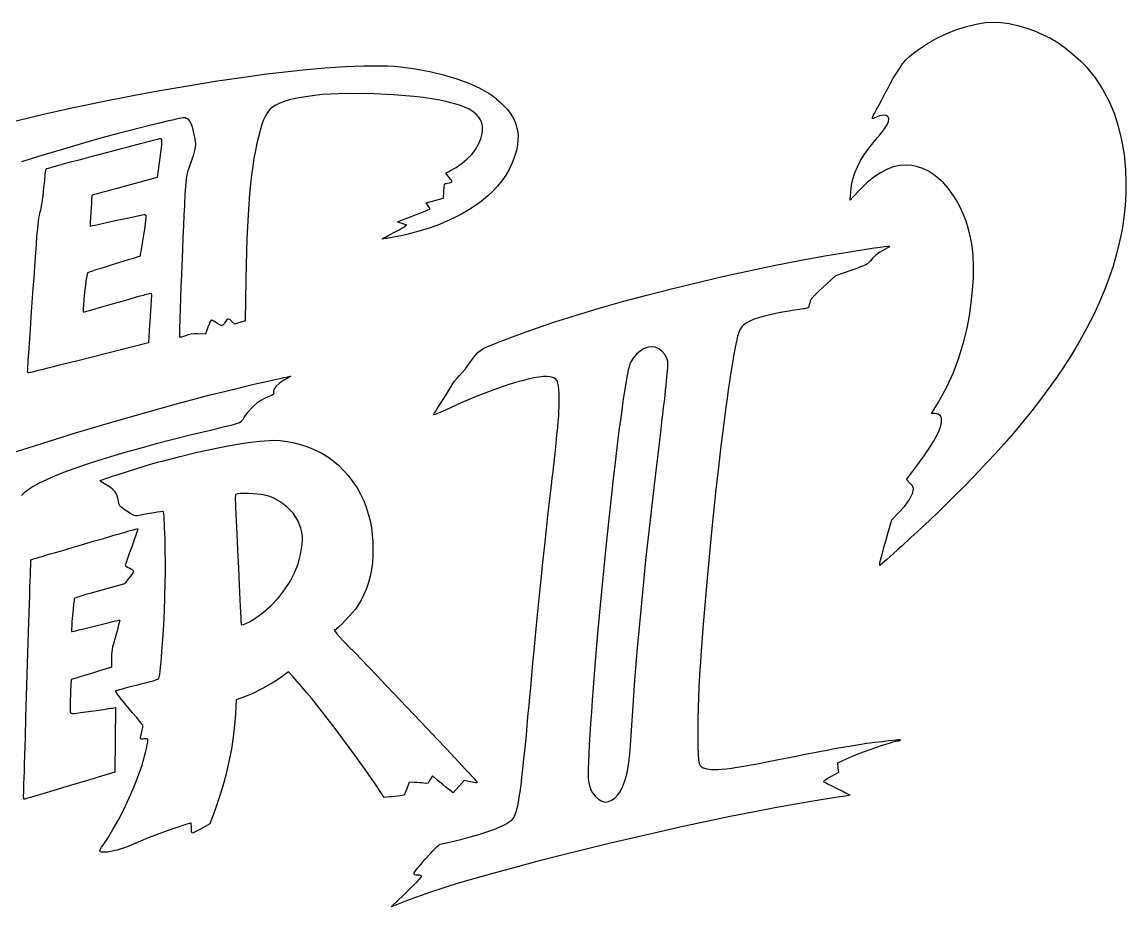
# Model space of a CAD drawing. Header units: millimetres. Extents: x 0 to 198, y 1 to 102.
# Drawn here: x 86.2 to 198.1, y 12.5 to 102.2 of the extents above; entities that cross this region are included whole.
import ezdxf

# ---------------------------------------------------------------- set-up
doc = ezdxf.new("R2010")
doc.units = ezdxf.units.MM
doc.layers.add('C00_ED1C24', color=7, linetype='Continuous', true_color=0xed1c24)

msp = doc.modelspace()

# ---------------------------------------------------------------- linework, layer by layer
at = {"layer": 'C00_ED1C24'}
for points in [[(173.36, 48.01), (173.42, 48.22), (173.49, 48.48), (173.65, 49.07), (173.83, 49.72), (174.01, 50.34), (174.42, 51.75), (175.07, 52.41), (175.72, 53.13), (175.98, 53.47), (176.2, 53.81), (176.37, 54.12), (176.5, 54.41), (176.57, 54.68), (176.6, 54.92), (176.57, 55.03), (176.5, 55.17), (176.38, 55.32), (176.25, 55.47), (175.89, 55.83), (176.63, 56.79), (177.23, 57.59), (177.77, 58.34), (178.23, 59.04), (178.63, 59.69), (178.96, 60.28), (179.2, 60.8), (179.37, 61.25), (179.46, 61.62), (179.46, 62), (179.34, 62.27), (179.1, 62.44), (178.76, 62.5), (178.42, 62.5), (179.13, 63.68), (179.95, 65.15), (180.65, 66.68), (181.25, 68.27), (181.75, 69.95), (182.04, 71.17), (182.28, 72.43), (182.46, 73.73), (182.6, 75.01), (182.68, 76.26), (182.7, 77.45), (182.66, 78.54), (182.55, 79.5), (182.4, 80.37), (182.19, 81.21), (181.94, 82.01), (181.65, 82.77), (181.31, 83.49), (180.95, 84.17), (180.54, 84.79), (180.11, 85.37), (179.65, 85.89), (179.16, 86.35), (178.65, 86.75), (178.12, 87.08), (177.57, 87.35), (177.01, 87.54), (176.43, 87.66), (175.85, 87.7), (175.2, 87.65), (174.55, 87.51), (173.9, 87.27), (173.25, 86.93), (172.58, 86.48), (171.9, 85.92), (171.19, 85.24), (170.45, 84.45), (170.19, 84.15), (170.24, 84.97), (170.32, 85.62), (170.46, 86.26), (170.66, 86.9), (170.92, 87.53), (171.25, 88.16), (171.65, 88.8), (172.12, 89.46), (172.67, 90.14), (172.93, 90.45), (173.2, 90.78), (173.46, 91.11), (173.68, 91.37), (173.94, 91.77), (174.07, 92.11), (174.1, 92.39), (174.01, 92.61), (173.83, 92.74), (173.55, 92.77), (173.2, 92.71), (172.77, 92.53), (172.65, 92.48), (172.55, 92.44), (172.47, 92.43), (172.43, 92.43), (172.44, 92.49), (172.49, 92.62), (172.57, 92.8), (172.68, 93.01), (172.75, 93.15), (172.86, 93.34), (173.12, 93.82), (173.43, 94.39), (173.75, 95), (174.04, 95.53), (174.29, 96.01), (174.53, 96.43), (174.75, 96.81), (175.14, 97.44), (175.49, 97.95), (175.83, 98.36), (176.2, 98.72), (176.61, 99.06), (177.1, 99.42), (178.02, 100.02), (178.98, 100.56), (179.98, 101.03), (180.98, 101.44), (181.98, 101.76), (182.95, 102), (183.88, 102.15), (184.75, 102.2), (185.5, 102.16), (186.3, 102.04), (187.14, 101.86), (188, 101.61), (188.86, 101.31), (189.7, 100.95), (190.5, 100.56), (191.24, 100.12), (191.6, 99.87), (191.99, 99.58), (192.81, 98.91), (193.58, 98.22), (193.91, 97.9), (194.17, 97.61), (195.03, 96.53), (195.77, 95.4), (196.41, 94.22), (196.94, 92.97), (197.37, 91.66), (197.71, 90.27), (197.95, 88.79), (198.1, 87.23), (198.14, 86.03), (198.13, 84.83), (198.06, 83.62), (197.94, 82.4), (197.75, 81.18), (197.5, 79.94), (197.2, 78.71), (196.84, 77.46), (196.42, 76.21), (195.94, 74.95), (195.41, 73.68), (194.81, 72.41), (194.16, 71.13), (193.45, 69.84), (192.68, 68.55), (191.85, 67.25), (191.13, 66.19), (190.34, 65.08), (189.49, 63.93), (188.59, 62.78), (186.74, 60.52), (185.81, 59.45), (184.91, 58.45), (184.08, 57.57), (183.3, 56.74), (182.56, 55.97), (181.85, 55.23), (180.47, 53.85), (179.11, 52.52), (178.25, 51.71), (177.31, 50.83), (176.34, 49.94), (175.41, 49.08), (174.98, 48.69), (174.57, 48.32), (174.21, 47.99), (173.89, 47.7), (173.62, 47.47), (173.41, 47.28), (173.26, 47.17), (173.19, 47.12), (173.18, 47.18), (173.21, 47.37), (173.27, 47.65)], [(86.8, 66.76), (86.8, 66.81), (86.81, 66.92), (86.82, 67.09), (86.83, 67.32), (86.85, 67.59), (86.87, 67.91), (86.92, 68.67), (86.99, 69.58), (87.06, 70.59), (87.13, 71.69), (87.21, 72.84), (87.37, 75.18), (87.45, 76.31), (87.53, 77.39), (87.6, 78.36), (87.66, 79.22), (87.69, 79.59), (87.71, 79.92), (87.73, 80.21), (87.75, 80.45), (87.83, 81.32), (87.91, 82.03), (87.95, 82.32), (88, 82.58), (88.05, 82.79), (88.09, 82.97), (88.14, 83.14), (88.19, 83.35), (88.28, 83.92), (88.37, 84.62), (88.46, 85.42), (88.53, 86.13), (88.59, 86.73), (88.62, 86.97), (88.65, 87.15), (88.67, 87.27), (88.69, 87.32), (88.75, 87.35), (88.91, 87.4), (89.16, 87.47), (89.48, 87.56), (89.87, 87.67), (90.3, 87.79), (91.3, 88.05), (91.88, 88.2), (92.54, 88.38), (93.26, 88.57), (94.03, 88.77), (95.58, 89.18), (96.32, 89.38), (97.01, 89.56), (98.24, 89.88), (98.79, 90.03), (99.28, 90.15), (99.69, 90.26), (100, 90.33), (100.22, 90.38), (100.31, 90.4), (100.35, 90.38), (100.38, 90.33), (100.39, 90.22), (100.38, 90.05), (100.36, 89.79), (100.33, 89.45), (100.27, 88.99), (100.2, 88.43), (99.95, 86.45), (96.95, 85.62), (95.76, 85.3), (95.22, 85.15), (94.74, 85.02), (94.32, 84.91), (93.99, 84.82), (93.75, 84.76), (93.62, 84.73), (93.46, 84.69), (93.36, 84.64), (93.31, 84.55), (93.3, 84.41), (93.29, 84.33), (93.29, 84.21), (93.27, 83.85), (93.24, 83.38), (93.2, 82.85), (93.17, 82.34), (93.15, 81.93), (93.14, 81.64), (93.14, 81.56), (93.14, 81.52), (93.2, 81.53), (93.37, 81.56), (93.62, 81.61), (93.95, 81.68), (94.35, 81.77), (94.81, 81.87), (95.85, 82.1), (96.9, 82.33), (97.37, 82.43), (97.79, 82.52), (98.14, 82.6), (98.42, 82.65), (98.61, 82.69), (98.69, 82.7), (98.78, 82.64), (98.79, 82.54), (98.79, 82.37), (98.76, 82.1), (98.71, 81.73), (98.64, 81.23), (98.54, 80.59), (98.41, 79.77), (98.36, 79.41), (98.3, 79.1), (98.26, 78.84), (98.22, 78.64), (98.2, 78.51), (98.19, 78.46), (98.13, 78.44), (97.97, 78.39), (97.72, 78.31), (97.4, 78.21), (97.01, 78.09), (96.57, 77.95), (95.57, 77.64), (94.55, 77.33), (94.11, 77.19), (93.71, 77.07), (93.38, 76.96), (93.13, 76.88), (92.96, 76.82), (92.88, 76.79), (92.86, 76.74), (92.83, 76.6), (92.79, 76.41), (92.75, 76.16), (92.67, 75.53), (92.58, 74.82), (92.51, 74.11), (92.45, 73.48), (92.43, 73.22), (92.42, 73.02), (92.42, 72.89), (92.44, 72.83), (92.52, 72.82), (92.69, 72.85), (92.94, 72.91), (93.22, 72.99), (94.09, 73.25), (95.04, 73.53), (96.98, 74.09), (97.84, 74.33), (98.21, 74.43), (98.54, 74.52), (98.82, 74.6), (99.03, 74.65), (99.17, 74.69), (99.24, 74.7), (99.31, 74.67), (99.35, 74.57), (99.36, 74.37), (99.33, 74.03), (99.32, 73.85), (99.3, 73.62), (99.28, 73.33), (99.26, 73.01), (99.21, 72.28), (99.17, 71.51), (99.05, 69.67), (93.2, 68.2), (92.02, 67.9), (90.91, 67.62), (89.89, 67.37), (88.99, 67.14), (88.59, 67.04), (88.23, 66.95), (87.91, 66.87), (87.64, 66.81), (87.42, 66.75), (87.25, 66.71), (87.13, 66.68), (87.08, 66.66), (86.94, 66.64), (86.86, 66.64), (86.81, 66.68)], [(124.4, 13.22), (124.76, 13.56), (125.17, 13.96), (125.59, 14.37), (125.97, 14.73), (126.29, 15.05), (126.54, 15.32), (126.7, 15.51), (126.74, 15.58), (126.74, 15.61), (126.7, 15.65), (126.63, 15.68), (126.53, 15.7), (126.42, 15.71), (126.19, 15.72), (126.05, 15.75), (125.98, 15.82), (126, 15.94), (126.11, 16.14), (126.33, 16.42), (126.48, 16.6), (126.66, 16.81), (126.87, 17.05), (127.11, 17.32), (127.64, 17.91), (127.88, 18.17), (128.1, 18.39), (128.29, 18.57), (128.44, 18.71), (128.56, 18.81), (128.63, 18.85), (129.69, 19.08), (130.71, 19.33), (131.66, 19.59), (132.55, 19.84), (133.35, 20.1), (134.06, 20.35), (134.66, 20.6), (135.15, 20.83), (135.38, 20.96), (135.56, 21.07), (135.84, 21.26), (136.02, 21.46), (136.17, 21.7), (136.33, 22.12), (136.41, 22.39), (136.49, 22.73), (136.57, 23.13), (136.65, 23.61), (136.73, 24.17), (136.82, 24.83), (136.91, 25.6), (137.01, 26.48), (137.12, 27.48), (137.23, 28.62), (137.36, 29.9), (137.49, 31.34), (137.56, 32.11), (137.64, 32.93), (137.72, 33.79), (137.8, 34.7), (137.92, 36), (138.03, 37.24), (138.14, 38.44), (138.25, 39.59), (138.36, 40.7), (138.46, 41.76), (138.66, 43.78), (138.85, 45.67), (139.03, 47.46), (139.22, 49.16), (139.4, 50.8), (139.52, 51.79), (139.62, 52.73), (139.72, 53.61), (139.82, 54.45), (139.91, 55.23), (139.99, 55.96), (140.07, 56.65), (140.14, 57.29), (140.21, 57.89), (140.27, 58.46), (140.37, 59.46), (140.46, 60.34), (140.54, 61.08), (140.59, 61.72), (140.64, 62.27), (140.67, 62.74), (140.68, 63.15), (140.69, 63.85), (140.68, 64.48), (140.65, 64.94), (140.61, 65.31), (140.55, 65.6), (140.47, 65.82), (140.35, 65.99), (140.2, 66.1), (140.01, 66.18), (139.76, 66.24), (139.46, 66.27), (139.09, 66.26), (138.64, 66.21), (138.13, 66.12), (137.56, 66), (136.94, 65.84), (136.27, 65.65), (135.57, 65.44), (134.05, 64.92), (132.45, 64.31), (130.81, 63.62), (129.18, 62.87), (128.68, 62.64), (128.29, 62.47), (128.14, 62.41), (128.03, 62.38), (127.96, 62.37), (127.95, 62.38), (127.97, 62.43), (128.02, 62.52), (128.18, 62.77), (128.4, 63.12), (128.66, 63.52), (128.94, 63.95), (129.22, 64.41), (129.48, 64.83), (129.67, 65.16), (129.85, 65.46), (130.08, 65.78), (130.34, 66.1), (130.59, 66.38), (130.86, 66.67), (131.18, 67.06), (131.51, 67.48), (131.8, 67.89), (132.05, 68.23), (132.26, 68.51), (132.47, 68.73), (132.7, 68.92), (132.98, 69.09), (133.34, 69.26), (133.81, 69.46), (134.42, 69.71), (136.23, 70.4), (138.18, 71.1), (140.25, 71.8), (142.45, 72.49), (144.74, 73.18), (147.12, 73.86), (149.58, 74.52), (152.09, 75.17), (157.23, 76.4), (162.45, 77.51), (165.04, 78.02), (167.62, 78.49), (170.15, 78.92), (172.63, 79.3), (172.95, 79.34), (173.22, 79.38), (173.66, 79.44), (173.96, 79.47), (174.13, 79.48), (174.18, 79.45), (174.13, 79.39), (173.98, 79.3), (173.75, 79.17), (173.21, 78.86), (172.8, 78.58), (172.49, 78.3), (172.25, 77.99), (172.06, 77.78), (171.94, 77.68), (171.78, 77.59), (171.55, 77.49), (171.25, 77.37), (170.85, 77.23), (170.35, 77.05), (168.7, 76.48), (167.41, 75.29), (167.01, 74.92), (166.7, 74.63), (166.47, 74.39), (166.31, 74.21), (166.2, 74.06), (166.13, 73.93), (166.06, 73.65), (166.01, 73.41), (165.95, 73.27), (165.84, 73.2), (165.67, 73.16), (165.58, 73.14), (165.44, 73.12), (165.04, 73.06), (164.53, 72.98), (163.96, 72.9), (163.12, 72.75), (162.34, 72.6), (161.64, 72.43), (161.01, 72.26), (160.47, 72.07), (160.01, 71.87), (159.64, 71.67), (159.36, 71.46), (159.2, 71.29), (159.07, 71.1), (158.95, 70.88), (158.86, 70.65), (158.78, 70.35), (158.69, 69.98), (158.59, 69.54), (158.5, 69.05), (158.39, 68.49), (158.29, 67.88), (158.18, 67.21), (158.06, 66.49), (157.95, 65.73), (157.83, 64.91), (157.71, 64.05), (157.59, 63.16), (157.34, 61.25), (157.08, 59.21), (156.83, 57.06), (156.58, 54.82), (156.33, 52.52), (156.09, 50.17), (155.65, 45.42), (155.44, 43.07), (155.26, 40.75), (155.18, 39.76), (155.11, 38.86), (155.05, 38.03), (155, 37.27), (154.95, 36.58), (154.91, 35.93), (154.85, 34.77), (154.8, 33.71), (154.77, 32.69), (154.76, 31.64), (154.75, 30.5), (154.75, 29.9), (154.76, 29.36), (154.76, 28.89), (154.76, 28.48), (154.77, 28.13), (154.79, 27.82), (154.81, 27.57), (154.83, 27.36), (154.89, 27.04), (154.99, 26.83), (155.12, 26.69), (155.28, 26.6), (155.65, 26.48), (156.13, 26.42), (156.43, 26.41), (156.78, 26.42), (157.18, 26.45), (157.64, 26.5), (158.16, 26.57), (158.74, 26.66), (159.41, 26.77), (160.15, 26.9), (160.98, 27.05), (161.91, 27.23), (162.93, 27.43), (164.05, 27.65), (164.97, 27.83), (165.81, 28), (166.56, 28.15), (167.25, 28.28), (167.87, 28.4), (168.44, 28.51), (168.96, 28.61), (169.44, 28.7), (170.3, 28.84), (171.1, 28.97), (171.87, 29.08), (172.7, 29.19), (173.11, 29.24), (173.47, 29.28), (174.07, 29.36), (174.53, 29.41), (174.85, 29.44), (175.07, 29.45), (175.2, 29.45), (175.25, 29.43), (175.25, 29.4), (175.21, 29.36), (175.16, 29.33), (175.11, 29.31), (175.05, 29.3), (174.93, 29.29), (174.74, 29.25), (174.51, 29.19), (174.23, 29.11), (173.55, 28.9), (172.77, 28.63), (171.13, 28.04), (170.39, 27.74), (169.77, 27.47), (168.89, 27.06), (168.95, 26.59), (169.02, 26.12), (168.26, 25.7), (167.96, 25.54), (167.72, 25.39), (167.56, 25.28), (167.5, 25.22), (167.53, 25.19), (167.61, 25.14), (167.74, 25.07), (167.9, 24.98), (168.33, 24.76), (168.85, 24.51), (169.37, 24.26), (169.79, 24.04), (169.95, 23.96), (170.07, 23.89), (170.14, 23.85), (170.16, 23.83), (170.12, 23.82), (170.02, 23.79), (169.86, 23.76), (169.65, 23.73), (169.13, 23.64), (168.49, 23.54), (166.64, 23.25), (164.65, 22.92), (162.54, 22.53), (160.33, 22.11), (158.03, 21.65), (155.65, 21.15), (153.22, 20.63), (150.75, 20.08), (145.77, 18.92), (140.84, 17.71), (138.43, 17.09), (136.08, 16.47), (133.82, 15.85), (131.65, 15.23), (130.57, 14.92), (129.59, 14.62), (128.7, 14.34), (127.84, 14.06), (126.14, 13.45), (125.21, 13.1), (124.2, 12.71), (123.65, 12.49)], [(146, 23.3), (146.33, 23.52), (146.63, 23.84), (146.91, 24.24), (147.15, 24.72), (147.36, 25.29), (147.54, 25.94), (147.69, 26.66), (147.79, 27.45), (147.82, 27.7), (147.84, 28.03), (147.88, 28.43), (147.91, 28.88), (147.98, 29.87), (148.05, 30.9), (148.15, 32.37), (148.26, 33.9), (148.37, 35.47), (148.5, 37.09), (148.64, 38.76), (148.79, 40.47), (149.13, 43.99), (149.49, 47.65), (149.9, 51.42), (150.34, 55.28), (150.81, 59.2), (150.92, 60.08), (151.02, 60.91), (151.11, 61.69), (151.2, 62.43), (151.28, 63.12), (151.35, 63.75), (151.42, 64.34), (151.48, 64.88), (151.53, 65.37), (151.57, 65.82), (151.61, 66.21), (151.64, 66.56), (151.67, 66.86), (151.69, 67.11), (151.7, 67.31), (151.7, 67.46), (151.69, 67.79), (151.65, 68.04), (151.55, 68.25), (151.4, 68.49), (151.1, 68.84), (150.78, 69.08), (150.43, 69.24), (150.07, 69.29), (149.7, 69.24), (149.32, 69.1), (148.93, 68.86), (148.53, 68.52), (148.18, 68.14), (147.95, 67.76), (147.86, 67.53), (147.77, 67.26), (147.69, 66.94), (147.61, 66.54), (147.51, 65.99), (147.4, 65.34), (147.28, 64.59), (147.15, 63.76), (147.03, 62.85), (146.89, 61.85), (146.75, 60.79), (146.61, 59.66), (146.47, 58.47), (146.32, 57.23), (146.17, 55.93), (146.02, 54.6), (145.72, 51.83), (145.43, 48.96), (144.86, 43.1), (144.59, 40.21), (144.35, 37.41), (144.14, 34.74), (144.04, 33.47), (143.95, 32.25), (143.87, 31.08), (143.8, 29.98), (143.74, 28.95), (143.69, 27.98), (143.66, 27.19), (143.64, 26.54), (143.63, 26.01), (143.64, 25.58), (143.67, 25.23), (143.72, 24.93), (143.89, 24.38), (144.07, 24.07), (144.34, 23.73), (144.66, 23.43), (144.95, 23.24), (145.22, 23.14), (145.46, 23.11), (145.7, 23.17)], [(94.28, 18.06), (94.14, 18.12), (94.12, 18.22), (94.21, 18.4), (94.3, 18.54), (94.42, 18.71), (94.66, 19.06), (94.92, 19.45), (95.45, 20.33), (96, 21.32), (96.54, 22.38), (97.06, 23.47), (97.54, 24.54), (97.95, 25.57), (98.28, 26.5), (98.4, 26.86), (98.52, 27.28), (98.75, 28.16), (98.85, 28.57), (98.93, 28.93), (98.98, 29.2), (99, 29.37), (98.99, 29.48), (98.93, 29.54), (98.81, 29.55), (98.59, 29.53), (98.45, 29.51), (98.34, 29.5), (98.27, 29.51), (98.24, 29.57), (98.24, 29.67), (98.27, 29.84), (98.33, 30.08), (98.41, 30.4), (98.44, 30.54), (98.47, 30.68), (98.49, 30.79), (98.5, 30.86), (98.48, 30.91), (98.42, 31), (98.32, 31.13), (98.19, 31.3), (97.86, 31.71), (97.45, 32.18), (97, 32.7), (96.63, 33.15), (96.33, 33.51), (96.09, 33.81), (95.92, 34.05), (95.81, 34.22), (95.75, 34.33), (95.75, 34.4), (95.8, 34.42), (95.94, 34.47), (96.14, 34.53), (96.41, 34.61), (96.74, 34.7), (97.11, 34.8), (97.95, 35.01), (98.31, 35.1), (98.62, 35.18), (99.14, 35.31), (99.52, 35.42), (99.79, 35.5), (99.96, 35.58), (100.07, 35.64), (100.14, 35.8), (100.19, 36.06), (100.23, 36.39), (100.28, 36.8), (100.33, 37.28), (100.37, 37.81), (100.42, 38.39), (100.51, 39.67), (100.6, 41.05), (100.67, 42.5), (100.72, 43.93), (100.76, 45.3), (100.78, 46.36), (100.77, 47.52), (100.76, 48.71), (100.73, 49.87), (100.69, 50.91), (100.67, 51.36), (100.65, 51.75), (100.63, 52.08), (100.6, 52.34), (100.58, 52.51), (100.55, 52.58), (100.47, 52.58), (100.27, 52.56), (99.98, 52.52), (99.61, 52.46), (98.76, 52.31), (97.9, 52.14), (97.74, 52.15), (97.53, 52.22), (97.24, 52.38), (96.85, 52.62), (96.59, 52.8), (96.39, 52.94), (96.24, 53.05), (96.14, 53.15), (96.04, 53.36), (96, 53.65), (95.95, 53.93), (95.88, 54.18), (95.78, 54.41), (95.63, 54.61), (95.45, 54.81), (95.22, 55), (94.95, 55.19), (94.61, 55.38), (94.41, 55.5), (94.26, 55.6), (94.17, 55.68), (94.16, 55.73), (94.26, 55.77), (94.45, 55.84), (94.71, 55.93), (95.04, 56.04), (95.42, 56.17), (95.85, 56.31), (96.81, 56.61), (98.83, 57.24), (99.73, 57.5), (100.11, 57.61), (100.44, 57.7), (102.26, 58.17), (103.99, 58.59), (105.62, 58.95), (107.13, 59.25), (108.51, 59.49), (109.15, 59.58), (109.75, 59.66), (110.31, 59.72), (110.83, 59.76), (111.31, 59.79), (111.75, 59.8), (112.42, 59.77), (113.12, 59.68), (113.84, 59.53), (114.57, 59.34), (115.28, 59.09), (115.97, 58.81), (116.63, 58.48), (117.24, 58.12), (117.78, 57.72), (118.32, 57.27), (118.83, 56.75), (119.32, 56.19), (119.78, 55.59), (120.2, 54.97), (120.56, 54.33), (120.87, 53.67), (121.13, 53.01), (121.34, 52.33), (121.52, 51.64), (121.66, 50.94), (121.81, 49.52), (121.81, 48.1), (121.76, 47.4), (121.66, 46.71), (121.52, 46.04), (121.35, 45.39), (121.14, 44.76), (120.89, 44.15), (120.61, 43.58), (120.28, 43.04), (120.06, 42.73), (119.76, 42.36), (119.04, 41.56), (118.68, 41.19), (118.36, 40.88), (118.12, 40.68), (118.04, 40.62), (117.98, 40.6), (117.92, 40.58), (117.92, 40.51), (118, 40.37), (118.16, 40.17), (118.41, 39.88), (118.77, 39.5), (118.99, 39.27), (119.24, 39.01), (119.51, 38.73), (119.83, 38.41), (120.16, 38.07), (120.52, 37.7), (121.33, 36.86), (122.23, 35.93), (123.2, 34.92), (127.34, 30.56), (128.33, 29.5), (129.26, 28.51), (130.11, 27.6), (130.5, 27.18), (130.86, 26.8), (131.19, 26.44), (131.48, 26.12), (131.74, 25.84), (131.96, 25.6), (132.13, 25.4), (132.26, 25.25), (132.35, 25.15), (132.38, 25.1), (132.34, 25.08), (132.2, 25.09), (132, 25.12), (131.74, 25.17), (131.07, 25.32), (130.5, 24.69), (129.93, 24.05), (129.19, 24.64), (128.88, 24.89), (128.58, 25.14), (128.32, 25.36), (128.14, 25.52), (127.84, 25.8), (127.61, 25.4), (127.47, 25.17), (127.36, 25.05), (127.21, 25.02), (126.97, 25.04), (126.76, 25.07), (126.52, 25.09), (126.26, 25.11), (126.02, 25.12), (125.48, 25.15), (125.23, 24.48), (124.98, 23.82), (124.52, 23.76), (124.29, 23.73), (124.02, 23.7), (123.75, 23.67), (123.5, 23.64), (122.94, 23.58), (121.96, 25.06), (121.02, 26.44), (119.99, 27.89), (117.78, 30.85), (116.67, 32.28), (115.6, 33.61), (115.08, 34.23), (114.59, 34.82), (114.12, 35.35), (113.69, 35.84), (113.24, 36.33), (112.5, 35.77), (112.14, 35.52), (111.7, 35.24), (110.69, 34.67), (109.63, 34.14), (109.14, 33.92), (108.69, 33.75), (107.93, 33.48), (107.87, 32.07), (107.79, 30.92), (107.65, 29.73), (107.46, 28.5), (107.21, 27.25), (106.92, 25.99), (106.58, 24.74), (106.2, 23.49), (105.77, 22.28), (105.27, 20.92), (104.41, 20.42), (104.07, 20.23), (103.78, 20.09), (103.57, 19.99), (103.48, 19.97), (103.45, 20.03), (103.42, 20.14), (103.41, 20.31), (103.4, 20.51), (103.4, 20.7), (103.39, 20.85), (103.38, 20.96), (103.37, 21), (103.27, 20.98), (103.09, 20.93), (102.84, 20.85), (102.52, 20.74), (102.15, 20.62), (101.74, 20.48), (100.85, 20.16), (99.94, 19.83), (99.12, 19.52), (98.77, 19.38), (98.47, 19.27), (98.24, 19.17), (98.09, 19.1), (97, 18.61), (95.89, 18.25), (95.38, 18.13), (94.93, 18.05), (94.55, 18.03)], [(110.67, 42.35), (111.49, 43.06), (112.22, 43.83), (112.86, 44.63), (113.41, 45.47), (113.86, 46.35), (114.22, 47.27), (114.48, 48.23), (114.65, 49.22), (114.67, 49.64), (114.66, 50.06), (114.6, 50.48), (114.5, 50.88), (114.19, 51.66), (113.74, 52.37), (113.16, 53), (112.47, 53.54), (111.68, 53.96), (111.25, 54.12), (110.79, 54.25), (110.49, 54.3), (110.09, 54.34), (109.19, 54.39), (108.75, 54.4), (108.37, 54.39), (108.08, 54.36), (107.92, 54.32), (107.89, 54.27), (107.87, 54.17), (107.85, 53.99), (107.85, 53.74), (107.86, 53.39), (107.88, 52.93), (107.9, 52.35), (107.94, 51.64), (107.98, 51.04), (108.01, 50.33), (108.05, 49.53), (108.09, 48.67), (108.18, 46.87), (108.22, 45.99), (108.25, 45.15), (108.29, 44.36), (108.32, 43.63), (108.35, 42.95), (108.38, 42.36), (108.41, 41.86), (108.43, 41.48), (108.45, 41.22), (108.46, 41.12), (108.53, 41.08), (108.69, 41.12), (108.93, 41.22), (109.23, 41.37), (109.57, 41.57), (109.93, 41.81)], [(86.4, 23.61), (86.4, 23.79), (86.41, 24.08), (86.42, 24.48), (86.43, 24.98), (86.45, 25.58), (86.47, 26.26), (86.49, 27.03), (86.51, 27.86), (86.54, 28.75), (86.57, 29.7), (86.63, 31.73), (86.69, 33.87), (86.76, 36.07), (86.83, 38.25), (86.89, 40.35), (86.93, 41.36), (86.96, 42.31), (86.99, 43.22), (87.01, 44.07), (87.04, 44.84), (87.06, 45.54), (87.08, 46.16), (87.1, 46.68), (87.12, 47.1), (87.13, 47.41), (87.14, 47.61), (87.14, 47.68), (87.23, 47.71), (87.34, 47.75), (87.49, 47.8), (87.69, 47.86), (87.95, 47.94), (88.27, 48.03), (88.65, 48.15), (89.1, 48.28), (89.62, 48.43), (90.22, 48.61), (90.89, 48.81), (91.66, 49.03), (92.51, 49.28), (93.46, 49.56), (94.5, 49.86), (95.05, 50.02), (95.54, 50.17), (95.97, 50.29), (96.35, 50.4), (96.68, 50.5), (96.97, 50.58), (97.21, 50.65), (97.41, 50.7), (97.71, 50.78), (97.89, 50.83), (97.98, 50.84), (98, 50.83), (97.99, 50.78), (97.95, 50.67), (97.89, 50.5), (97.81, 50.27), (97.6, 49.7), (97.35, 49.01), (97.1, 48.31), (96.89, 47.73), (96.81, 47.5), (96.75, 47.32), (96.71, 47.19), (96.7, 47.14), (96.74, 47.08), (96.83, 47), (96.98, 46.91), (97.16, 46.82), (97.32, 46.74), (97.44, 46.67), (97.51, 46.6), (97.52, 46.52), (97.49, 46.42), (97.4, 46.27), (97.25, 46.07), (97.04, 45.8), (96.62, 45.25), (94.1, 44.55), (93.12, 44.27), (92.69, 44.15), (92.31, 44.03), (91.99, 43.93), (91.75, 43.85), (91.6, 43.79), (91.54, 43.75), (91.53, 43.69), (91.51, 43.56), (91.48, 43.38), (91.46, 43.16), (91.41, 42.63), (91.35, 42.03), (91.3, 41.44), (91.27, 40.93), (91.25, 40.73), (91.25, 40.57), (91.24, 40.46), (91.25, 40.42), (91.31, 40.42), (91.46, 40.45), (91.69, 40.5), (91.99, 40.57), (92.35, 40.65), (92.77, 40.75), (93.71, 40.99), (94.65, 41.23), (95.06, 41.33), (95.42, 41.42), (95.72, 41.49), (95.95, 41.54), (96.09, 41.58), (96.15, 41.58), (96.14, 41.54), (96.12, 41.45), (96.09, 41.3), (96.03, 41.1), (95.9, 40.6), (95.73, 40), (95.6, 39.55), (95.5, 39.17), (95.42, 38.86), (95.36, 38.58), (95.3, 38.11), (95.29, 37.63), (95.3, 36.81), (93.88, 36.36), (93.27, 36.17), (92.69, 35.99), (92.19, 35.84), (91.99, 35.78), (91.84, 35.73), (91.23, 35.56), (91.16, 34.45), (91.14, 33.98), (91.12, 33.49), (91.11, 33.05), (91.1, 32.73), (91.1, 32.49), (91.11, 32.32), (91.15, 32.2), (91.22, 32.13), (91.34, 32.1), (91.53, 32.11), (91.8, 32.14), (92.15, 32.2), (92.42, 32.24), (92.71, 32.28), (92.98, 32.32), (93.2, 32.35), (93.8, 32.42), (94.46, 32.51), (95.05, 32.6), (95.27, 32.64), (95.43, 32.66), (95.7, 32.72), (95.68, 29.44), (95.65, 26.16), (93.95, 25.64), (93.55, 25.52), (93.07, 25.37), (92.52, 25.21), (91.93, 25.03), (90.67, 24.66), (89.45, 24.3), (88.35, 23.97), (87.87, 23.83), (87.44, 23.7), (87.07, 23.59), (86.79, 23.51), (86.61, 23.45), (86.53, 23.43), (86.47, 23.42), (86.43, 23.45), (86.41, 23.52)]]:
    msp.add_lwpolyline(points, close=True, dxfattribs=at)
for points in [[(85.63, 92.2), (88.54, 92.88), (91.46, 93.53), (94.39, 94.15), (97.31, 94.73), (100.2, 95.26), (103.03, 95.75), (105.8, 96.2), (108.48, 96.59), (111.06, 96.94), (113.51, 97.22), (114.69, 97.35), (115.82, 97.45), (116.92, 97.55), (117.98, 97.63), (118.99, 97.69), (119.95, 97.74), (120.86, 97.77), (121.73, 97.78), (122.54, 97.78), (123.29, 97.76), (123.98, 97.72), (124.62, 97.66), (126.1, 97.47), (127.56, 97.19), (128.97, 96.84), (130.3, 96.44), (131.53, 95.99), (132.63, 95.49), (133.12, 95.23), (133.58, 94.96), (133.99, 94.68), (134.35, 94.4), (134.75, 94.05), (135.12, 93.69), (135.44, 93.33), (135.71, 92.97), (135.95, 92.6), (136.15, 92.22), (136.3, 91.84), (136.41, 91.46), (136.49, 91.06), (136.52, 90.65), (136.51, 90.22), (136.47, 89.79), (136.38, 89.33), (136.26, 88.87), (136.1, 88.38), (135.89, 87.87), (135.61, 87.27), (135.27, 86.69), (134.88, 86.12), (134.44, 85.57), (133.95, 85.04), (133.41, 84.54), (132.83, 84.05), (132.2, 83.59), (131.52, 83.15), (130.8, 82.73), (130.04, 82.34), (129.24, 81.97), (128.4, 81.62), (127.51, 81.31), (126.59, 81.02), (125.63, 80.76), (125.26, 80.67), (124.83, 80.57), (123.93, 80.39), (123.52, 80.32), (123.17, 80.26), (122.9, 80.22), (122.75, 80.21), (122.76, 80.22), (122.82, 80.26), (122.93, 80.33), (123.08, 80.41), (123.48, 80.63), (124, 80.9), (124.53, 81.18), (124.75, 81.3), (124.93, 81.4), (125.07, 81.49), (125.16, 81.56), (125.21, 81.61), (125.2, 81.63), (125.11, 81.66), (124.98, 81.7), (124.83, 81.75), (124.67, 81.8), (124.52, 81.85), (124.41, 81.9), (124.34, 81.93), (124.32, 81.95), (124.36, 81.97), (124.46, 82.02), (124.61, 82.08), (124.81, 82.16), (125.33, 82.36), (125.95, 82.6), (126.57, 82.84), (127.09, 83.04), (127.29, 83.12), (127.44, 83.19), (127.54, 83.23), (127.58, 83.25), (127.58, 83.29), (127.55, 83.36), (127.49, 83.46), (127.42, 83.58), (127.21, 83.87), (128.08, 84.11), (128.95, 84.35), (129, 85.1), (129.02, 85.35), (129.03, 85.53), (129.05, 85.67), (129.08, 85.76), (129.18, 85.85), (129.35, 85.88), (129.54, 85.9), (129.68, 85.93), (129.77, 85.96), (129.81, 86.01), (129.81, 86.07), (129.76, 86.17), (129.67, 86.29), (129.55, 86.44), (129.19, 86.89), (129.62, 87.11), (130.26, 87.47), (130.84, 87.88), (131.36, 88.32), (131.82, 88.79), (132.2, 89.29), (132.51, 89.82), (132.74, 90.36), (132.88, 90.91), (132.93, 91.29), (132.92, 91.65), (132.84, 91.99), (132.71, 92.3), (132.52, 92.6), (132.26, 92.87), (131.94, 93.13), (131.55, 93.36), (131.1, 93.58), (130.58, 93.78), (129.99, 93.96), (129.33, 94.13), (128.6, 94.28), (127.79, 94.41), (126.91, 94.54), (125.95, 94.64), (123.9, 94.82), (121.93, 94.93), (120.06, 94.97), (118.3, 94.94), (117.47, 94.9), (116.67, 94.84), (115.92, 94.76), (115.2, 94.67), (114.53, 94.56), (113.91, 94.44), (113.34, 94.3), (112.82, 94.14), (112.36, 93.97), (111.97, 93.79), (111.64, 93.58), (111.36, 93.33), (111.12, 93.04), (110.92, 92.7), (110.73, 92.29), (110.55, 91.8), (110.37, 91.22), (110.2, 90.58), (110.04, 89.91), (109.89, 89.18), (109.75, 88.41), (109.63, 87.58), (109.51, 86.71), (109.41, 85.77), (109.31, 84.78), (109.23, 83.74), (109.16, 82.63), (109.09, 81.46), (109.04, 80.22), (108.99, 78.93), (108.96, 77.56), (108.93, 76.13), (108.87, 71.9), (108.33, 71.73), (107.8, 71.56), (107.52, 71.83), (107.29, 72.03), (107.12, 72.08), (106.97, 71.99), (106.8, 71.75), (106.71, 71.61), (106.62, 71.5), (106.54, 71.43), (106.48, 71.4), (106.41, 71.42), (106.29, 71.49), (106.13, 71.58), (105.95, 71.7), (105.77, 71.82), (105.62, 71.91), (105.49, 71.98), (105.43, 72), (105.37, 71.94), (105.29, 71.79), (105.19, 71.56), (105.08, 71.28), (104.82, 70.55), (104.07, 70.58), (103.69, 70.58), (103.37, 70.55), (103.08, 70.5), (102.8, 70.4), (102.59, 70.32), (102.41, 70.27), (102.28, 70.24), (102.22, 70.25), (102.22, 70.29), (102.22, 70.39), (102.22, 70.56), (102.22, 70.78), (102.23, 71.06), (102.24, 71.39), (102.25, 71.76), (102.26, 72.18), (102.3, 73.13), (102.34, 74.2), (102.38, 75.37), (102.43, 76.6), (102.53, 79.13), (102.58, 80.37), (102.63, 81.55), (102.68, 82.64), (102.73, 83.61), (102.75, 84.05), (102.77, 84.44), (102.79, 84.79), (102.8, 85.08), (102.83, 85.55), (102.86, 85.94), (102.9, 86.26), (102.94, 86.53), (103.06, 87.04), (103.15, 87.32), (103.26, 87.63), (103.38, 87.98), (103.49, 88.29), (103.66, 88.79), (103.77, 89.19), (103.83, 89.53), (103.85, 89.83), (103.82, 90.14), (103.75, 90.5), (103.65, 90.94), (103.57, 91.26), (103.51, 91.53), (103.44, 91.74), (103.38, 91.91), (103.26, 92.15), (103.13, 92.3), (103.01, 92.38), (102.89, 92.44), (102.77, 92.48), (102.67, 92.5), (102.57, 92.49), (102.4, 92.46), (102.16, 92.41), (101.86, 92.35), (101.5, 92.27), (101.1, 92.18), (100.18, 91.96), (99.16, 91.71), (98.1, 91.45), (97.06, 91.19), (96.1, 90.94), (94.34, 90.46), (92.45, 89.92), (90.45, 89.33), (88.36, 88.69), (86.19, 88.02)], [(84.92, 58.42), (88.24, 59.49), (91.65, 60.54), (95.1, 61.57), (98.54, 62.56), (101.91, 63.5), (103.56, 63.94), (105.18, 64.36), (106.75, 64.76), (108.27, 65.13), (109.74, 65.48), (111.15, 65.8), (112.04, 65.99), (112.43, 66.08), (112.78, 66.15), (113.07, 66.21), (113.29, 66.26), (113.43, 66.29), (113.49, 66.3), (113.46, 66.27), (113.33, 66.19), (113.12, 66.07), (112.85, 65.92), (112.34, 65.6), (111.98, 65.27), (111.85, 65.1), (111.77, 64.94), (111.73, 64.78), (111.74, 64.64), (111.75, 64.52), (111.68, 64.43), (111.51, 64.33), (111.2, 64.21), (110.82, 64.04), (110.43, 63.82), (110.05, 63.56), (109.69, 63.27), (109.05, 62.59), (108.79, 62.22), (108.57, 61.85), (108.43, 61.67), (108.28, 61.58), (108.04, 61.49), (107.65, 61.38), (107.4, 61.31), (107.1, 61.24), (106.75, 61.15), (106.34, 61.05), (105.87, 60.94), (105.34, 60.81), (103.4, 60.34), (101.57, 59.88), (99.83, 59.43), (98.19, 58.98), (96.65, 58.55), (95.21, 58.13), (93.87, 57.71), (92.63, 57.31), (91.49, 56.92), (90.45, 56.53), (89.52, 56.16), (88.7, 55.8), (87.97, 55.45), (87.36, 55.12), (86.85, 54.79), (86.44, 54.48), (86.19, 54.2)]]:
    msp.add_lwpolyline(points, dxfattribs=at)

doc.saveas('drawing.dxf')
